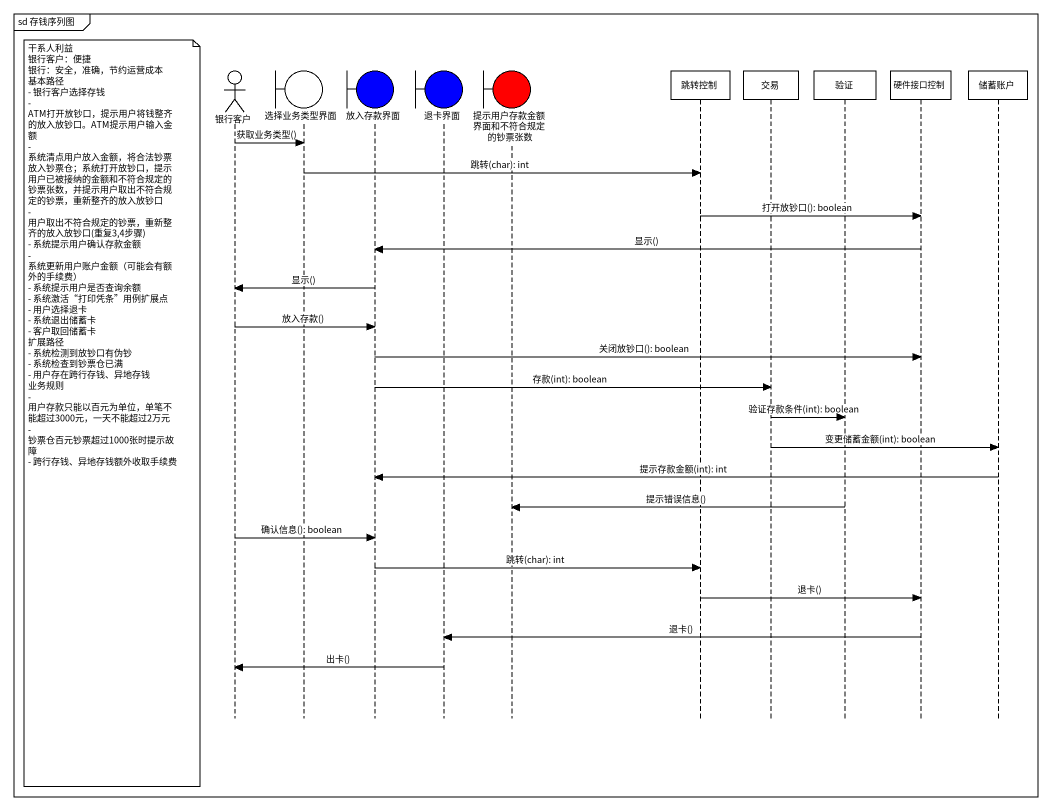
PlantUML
@startuml
mainframe sd 存钱序列图
hide footbox
actor 银行客户
boundary 选择业务类型界面
boundary 放入存款界面 #0000FF
boundary 退卡界面 #0000FF
boundary 提示用户存款金额界面和不符合规定的钞票张数 #FF0000
participant 跳转控制
participant 交易
participant 验证
participant 硬件接口控制
participant 储蓄账户

银行客户 -> 选择业务类型界面 : 获取业务类型()
选择业务类型界面 -> 跳转控制 : 跳转(char): int
跳转控制 -> 硬件接口控制 : 打开放钞口(): boolean
硬件接口控制 -> 放入存款界面 : 显示()
放入存款界面 -> 银行客户 : 显示()
银行客户 -> 放入存款界面 : 放入存款()
放入存款界面 -> 硬件接口控制 : 关闭放钞口(): boolean
放入存款界面 -> 交易 : 存款(int): boolean
note left of 银行客户
  干系人利益
  银行客户：便捷
  银行：安全，准确，节约运营成本
  基本路径
  - 银行客户选择存钱
  - ATM打开放钞口，提示用户将钱整齐的放入放钞口。ATM提示用户输入金额
  - 系统清点用户放入金额，将合法钞票放入钞票仓；系统打开放钞口，提示用户已被接纳的金额和不符合规定的钞票张数，并提示用户取出不符合规定的钞票，重新整齐的放入放钞口
  - 用户取出不符合规定的钞票，重新整齐的放入放钞口(重复3,4步骤)
  - 系统提示用户确认存款金额
  - 系统更新用户账户金额（可能会有额外的手续费）
  - 系统提示用户是否查询余额
  - 系统激活“打印凭条”用例扩展点
  - 用户选择退卡
  - 系统退出储蓄卡
  - 客户取回储蓄卡
  扩展路径
  - 系统检测到放钞口有伪钞
  - 系统检查到钞票仓已满
  - 用户存在跨行存钱、异地存钱
  业务规则
  - 用户存款只能以百元为单位，单笔不能超过3000元，一天不能超过2万元
  - 钞票仓百元钞票超过1000张时提示故障
  - 跨行存钱、异地存钱额外收取手续费
end note
交易 -> 验证 : 验证存款条件(int): boolean
交易 -> 储蓄账户 : 变更储蓄金额(int): boolean
储蓄账户 -> 放入存款界面 : 提示存款金额(int): int
验证 -> 提示用户存款金额界面和不符合规定的钞票张数 : 提示错误信息()
银行客户 -> 放入存款界面 : 确认信息(): boolean
放入存款界面 -> 跳转控制 : 跳转(char): int
跳转控制 -> 硬件接口控制 : 退卡()
硬件接口控制 -> 退卡界面 : 退卡()
退卡界面 -> 银行客户 : 出卡()
@enduml
